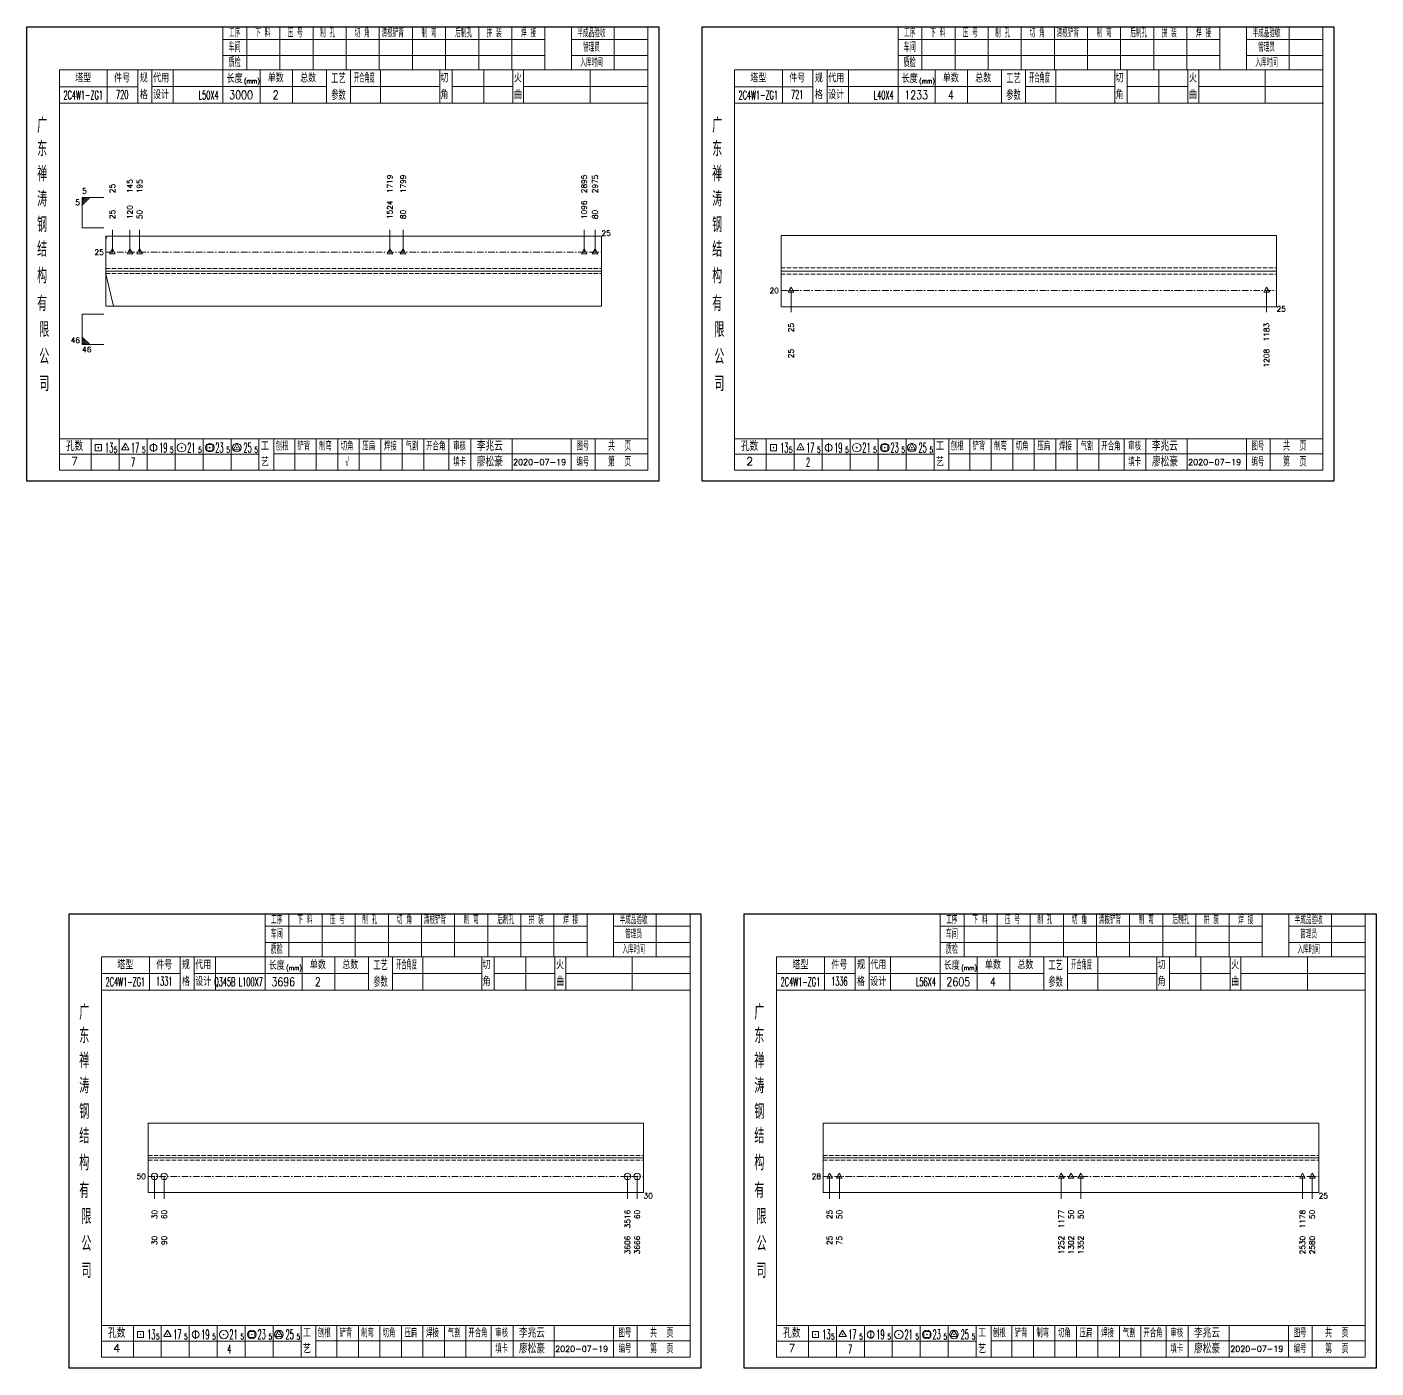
# Model space of a CAD drawing. Extents: x 154981 to 165753, y -86801 to -82885.
# Drawn here: x 161696 to 162320, y -83537 to -82917 of the extents above; entities that cross this region are included whole.
import ezdxf
from ezdxf.enums import TextEntityAlignment as Align

# ---------------------------------------------------------------- set-up
doc = ezdxf.new("R2010")
doc.units = 0
doc.header["$MEASUREMENT"] = 0
doc.linetypes.add('一点画线', pattern=[5.2, 3, -1, 0.2, -1])
doc.linetypes.add('虚线', pattern=[2.75, 2, -0.75])
doc.layers.get('0').update_dxf_attribs({"linetype": 'CONTINUOUS', "lineweight": 25})
for name, color, linetype, lineweight in [('1', 7, 'CONTINUOUS', 25), ('4', 7, 'CONTINUOUS', 25), ('5', 7, 'CONTINUOUS', 25)]:
    doc.layers.add(name, color=color, linetype=linetype, lineweight=lineweight)
doc.styles.get("Standard").update_dxf_attribs({"font": 'simplex.shx', "width": 0.7, "height": 3, "bigfont": 'gbhzfs.shx'})

# ---------------------------------------------------------------- blocks, each defined once
blk = doc.blocks.new('孔17.5')
at = {"layer": '5', "color": 7, "linetype": 'Continuous', "lineweight": 13}
for p, q in [((0, 1), (-0.866, -0.5)), ((-0.1, -0.1), (0.1, 0.1)), ((0.1, -0.1), (-0.1, 0.1)), ((0.866, -0.5), (0, 1)), ((-0.866, -0.5), (0.866, -0.5))]:
    blk.add_line(p, q, dxfattribs=at)
blk = doc.blocks.new('孔21.5')
at = {"layer": '5', "color": 7, "linetype": 'Continuous', "lineweight": 13}
for p, q in [((-0.1, -0.1), (0.1, 0.1)), ((0.1, -0.1), (-0.1, 0.1))]:
    blk.add_line(p, q, dxfattribs=at)
blk.add_circle((0, 0), 1, dxfattribs=at)
blk = doc.blocks.new('CTJGK')
at = {"color": 6, "linetype": 'Continuous'}
for p, q in [((0, 209.97), (292.13, 209.97)), ((0, 0), (0, 209.97)), ((292.13, 209.97), (292.13, 0)), ((292.13, 0), (0, 0))]:
    blk.add_line(p, q, dxfattribs=at)

msp = doc.modelspace()

# ---------------------------------------------------------------- linework, layer by layer
at = {"color": 7, "linetype": 'Continuous', "lineweight": 13}
for p, q in [((161721.82666, -82995.52383), (161731.82666, -82995.52383)), ((161721.82666, -83009.52383), (161721.82666, -82995.52383)), ((161722.70166, -82995.52383), (161721.82666, -82996.39883)), ((161723.57666, -82995.52383), (161721.82666, -82997.27383)), ((161724.45166, -82995.52383), (161721.82666, -82998.14883)), ((161725.32666, -82995.52383), (161721.82666, -82999.02383)), ((161721.82666, -83009.52383), (161731.82666, -83009.52383)), ((161732.82666, -83014.94383), (161733.20855, -83013.32383)), ((161735.82666, -83020.82383), (161735.82666, -83010.52383)), ((161743.90128, -83020.82383), (161743.90128, -83010.52383)), ((161748.40128, -83020.82383), (161748.40128, -83010.52383)), ((161864.11815, -83020.82383), (161864.11815, -83010.52383)), ((161870.22829, -83020.82383), (161870.22829, -83010.52383)), ((161953.93711, -83020.82383), (161953.93711, -83010.52383)), ((161958.95666, -83020.82383), (161958.95666, -83010.52383)), ((161732.82666, -83030.81983), (161736.33999, -83045.72383)), ((162049.60245, -83038.52383), (162049.60245, -83048.52383)), ((162269.44088, -83038.52383), (162269.44088, -83048.52383)), ((161721.82666, -83049.52383), (161731.82666, -83049.52383)), ((161721.82666, -83049.52383), (161721.82666, -83063.52383)), ((161725.32666, -83063.52383), (161721.82666, -83060.02383)), ((161724.45166, -83063.52383), (161721.82666, -83060.89883)), ((161723.57666, -83063.52383), (161721.82666, -83061.77383)), ((161722.70166, -83063.52383), (161721.82666, -83062.64883)), ((161721.82666, -83063.52383), (161731.82666, -83063.52383)), ((161755.30666, -83448.04383), (161755.30666, -83458.49383)), ((161759.80666, -83448.04383), (161759.80666, -83458.49383)), ((161973.93666, -83448.04383), (161973.93666, -83458.49383)), ((161978.43666, -83448.04383), (161978.43666, -83458.49383)), ((162067.43666, -83448.06526), (162067.43666, -83458.49383)), ((162071.93666, -83448.06526), (162071.93666, -83458.49383)), ((162174.5598, -83448.06526), (162174.5598, -83458.49383)), ((162183.5598, -83448.06526), (162183.5598, -83458.49383)), ((162286.06666, -83448.06526), (162286.06666, -83458.49383)), ((162290.56666, -83448.06526), (162290.56666, -83458.49383))]:
    msp.add_line(p, q, dxfattribs=at)
at = {"color": 7, "linetype": 'Continuous', "lineweight": 18}
for p, q in [((161732.82666, -83013.32383), (161732.82666, -83045.72383)), ((161732.82666, -83013.32383), (161961.95666, -83013.32383)), ((161961.95666, -83013.32383), (161961.95666, -83045.72383)), ((162044.95666, -83013.02383), (162044.95666, -83046.02383)), ((162044.95666, -83013.02383), (162274.08666, -83013.02383)), ((162274.08666, -83013.02383), (162274.08666, -83046.02383)), ((161732.82666, -83029.52383), (161961.95666, -83029.52383)), ((162044.95666, -83029.52383), (162274.08666, -83029.52383)), ((161752.30666, -83423.44383), (161752.30666, -83455.54383)), ((161752.30666, -83423.44383), (161981.43666, -83423.44383)), ((161981.43666, -83423.44383), (161981.43666, -83455.54383)), ((162064.43666, -83423.4224), (162064.43666, -83455.56526)), ((162064.43666, -83423.4224), (162293.56666, -83423.4224)), ((162293.56666, -83423.4224), (162293.56666, -83455.56526)), ((161752.30666, -83439.49383), (161981.43666, -83439.49383)), ((162064.43666, -83439.49383), (162293.56666, -83439.49383))]:
    msp.add_line(p, q, dxfattribs=at)
at = {"color": 1, "linetype": '一点画线', "lineweight": 13}
for p, q in [((161732.82666, -83020.82383), (161961.95666, -83020.82383)), ((162044.95666, -83038.52383), (162274.08666, -83038.52383)), ((161752.30666, -83448.04383), (161981.43666, -83448.04383)), ((162064.43666, -83448.06526), (162293.56666, -83448.06526))]:
    msp.add_line(p, q, dxfattribs=at)
at = {"color": 6, "linetype": '虚线', "lineweight": 18}
for p, q in [((161732.82666, -83028.32383), (161961.95666, -83028.32383)), ((161732.82666, -83030.72383), (161961.95666, -83030.72383)), ((162044.95666, -83028.02383), (162274.08666, -83028.02383)), ((162044.95666, -83031.02383), (162274.08666, -83031.02383)), ((161752.30666, -83438.44383), (161981.43666, -83438.44383)), ((161752.30666, -83440.54383), (161981.43666, -83440.54383)), ((162064.43666, -83438.4224), (162293.56666, -83438.4224)), ((162064.43666, -83440.56526), (162293.56666, -83440.56526))]:
    msp.add_line(p, q, dxfattribs=at)
at = {"layer": '1', "color": 7, "linetype": 'Continuous', "lineweight": 18}
for p, q in [((161732.82666, -83045.72383), (161961.95666, -83045.72383)), ((162044.95666, -83046.02383), (162274.08666, -83046.02383)), ((161752.30666, -83455.54383), (161981.43666, -83455.54383)), ((162064.43666, -83455.56526), (162293.56666, -83455.56526))]:
    msp.add_line(p, q, dxfattribs=at)
at = {"layer": '4', "color": 1, "linetype": 'Continuous', "lineweight": 18}
for p, q in [((161696.32666, -82916.69733), (161696.32666, -83126.66733)), ((161988.45666, -82916.69733), (161696.32666, -82916.69733)), ((161786.95666, -82916.69733), (161786.95666, -82936.53733)), ((161797.98666, -82916.69733), (161797.98666, -82936.55733)), ((161813.29666, -82916.69733), (161813.29666, -82936.55733)), ((161828.61666, -82916.69733), (161828.61666, -82936.55733)), ((161843.92666, -82916.69733), (161843.92666, -82936.55733)), ((161859.23666, -82916.69733), (161859.23666, -82936.55733)), ((161874.54666, -82916.69733), (161874.54666, -82936.55733)), ((161889.86666, -82916.69733), (161889.86666, -82936.55733)), ((161905.17666, -82916.69733), (161905.17666, -82936.55733)), ((161920.48666, -82916.69733), (161920.48666, -82936.55733)), ((161935.79666, -82916.69733), (161935.79666, -82936.53733)), ((161935.79666, -82916.69733), (161935.79666, -82936.55733)), ((161948.07666, -82916.69733), (161948.07666, -82936.55733)), ((161967.82666, -82916.69733), (161967.82666, -82936.55733)), ((161983.40666, -82916.69733), (161983.40666, -82936.55733)), ((161988.45666, -82946.49733), (161988.45666, -82916.69733)), ((162008.45666, -82916.69733), (162008.45666, -83126.66733)), ((162300.58666, -82916.69733), (162008.45666, -82916.69733)), ((162099.08666, -82916.69733), (162099.08666, -82936.53733)), ((162110.11666, -82916.69733), (162110.11666, -82936.55733)), ((162125.42666, -82916.69733), (162125.42666, -82936.55733)), ((162140.74666, -82916.69733), (162140.74666, -82936.55733)), ((162156.05666, -82916.69733), (162156.05666, -82936.55733)), ((162171.36666, -82916.69733), (162171.36666, -82936.55733)), ((162186.67666, -82916.69733), (162186.67666, -82936.55733)), ((162201.99666, -82916.69733), (162201.99666, -82936.55733)), ((162217.30666, -82916.69733), (162217.30666, -82936.55733)), ((162232.61666, -82916.69733), (162232.61666, -82936.55733)), ((162247.92666, -82916.69733), (162247.92666, -82936.53733)), ((162247.92666, -82916.69733), (162247.92666, -82936.55733)), ((162260.20666, -82916.69733), (162260.20666, -82936.55733)), ((162279.95666, -82916.69733), (162279.95666, -82936.55733)), ((162295.53666, -82916.69733), (162295.53666, -82936.55733)), ((162300.58666, -82946.49733), (162300.58666, -82916.69733)), ((161935.79666, -82922.42733), (161786.95666, -82922.42733)), ((161983.40666, -82922.42733), (161948.07666, -82922.42733)), ((162247.92666, -82922.42733), (162099.08666, -82922.42733)), ((162295.53666, -82922.42733), (162260.20666, -82922.42733)), ((161935.79666, -82929.90733), (161786.95666, -82929.90733)), ((161983.40666, -82929.90733), (161948.07666, -82929.90733)), ((162247.92666, -82929.90733), (162099.08666, -82929.90733)), ((162295.53666, -82929.90733), (162260.20666, -82929.90733)), ((161711.33666, -82936.55733), (161711.33666, -83121.61733)), ((161983.40666, -82936.55733), (161711.33666, -82936.55733)), ((161733.45666, -82936.54733), (161733.45666, -82951.96733)), ((161747.60666, -82951.96733), (161747.60666, -82936.55733)), ((161754.10666, -82951.96733), (161754.10666, -82936.55733)), ((161763.97666, -82936.55733), (161763.97666, -82951.96733)), ((161786.95666, -82936.53733), (161786.95666, -82951.96733)), ((161804.07666, -82936.55733), (161804.07666, -82951.96733)), ((161819.12666, -82936.55733), (161819.12666, -82951.96733)), ((161834.82666, -82936.55733), (161834.82666, -82951.96733)), ((161845.88666, -82936.55733), (161845.88666, -82951.96733)), ((161859.83666, -82936.55733), (161859.83666, -82951.96733)), ((161887.13666, -82936.55733), (161887.13666, -82951.96733)), ((161892.89666, -82936.55733), (161892.89666, -82951.96733)), ((161907.51666, -82936.55733), (161907.51666, -82951.96733)), ((161920.97666, -82936.55733), (161920.97666, -82951.96733)), ((161925.96666, -82936.55733), (161925.96666, -82951.96733)), ((161956.70666, -82936.55733), (161956.70666, -82951.96733)), ((161983.40666, -83121.61733), (161983.40666, -82936.55733)), ((162023.46666, -82936.55733), (162023.46666, -83121.61733)), ((162295.53666, -82936.55733), (162023.46666, -82936.55733)), ((162045.58666, -82936.54733), (162045.58666, -82951.96733)), ((162059.73666, -82951.96733), (162059.73666, -82936.55733)), ((162066.23666, -82951.96733), (162066.23666, -82936.55733)), ((162076.10666, -82936.55733), (162076.10666, -82951.96733)), ((162099.08666, -82936.53733), (162099.08666, -82951.96733)), ((162116.20666, -82936.55733), (162116.20666, -82951.96733)), ((162131.25666, -82936.55733), (162131.25666, -82951.96733)), ((162146.95666, -82936.55733), (162146.95666, -82951.96733)), ((162158.01666, -82936.55733), (162158.01666, -82951.96733)), ((162171.96666, -82936.55733), (162171.96666, -82951.96733)), ((162199.26666, -82936.55733), (162199.26666, -82951.96733)), ((162205.02666, -82936.55733), (162205.02666, -82951.96733)), ((162219.64666, -82936.55733), (162219.64666, -82951.96733)), ((162233.10666, -82936.55733), (162233.10666, -82951.96733)), ((162238.09666, -82936.55733), (162238.09666, -82951.96733)), ((162268.83666, -82936.55733), (162268.83666, -82951.96733)), ((162295.53666, -83121.61733), (162295.53666, -82936.55733)), ((161747.60666, -82944.31733), (161711.33666, -82944.31733)), ((161834.82666, -82944.26733), (161754.10666, -82944.26733)), ((161845.88666, -82944.26733), (161887.13666, -82944.26733)), ((161892.89666, -82944.26733), (161920.97666, -82944.26733)), ((161925.96666, -82944.26733), (161983.58666, -82944.26733)), ((162059.73666, -82944.31733), (162023.46666, -82944.31733)), ((162146.95666, -82944.26733), (162066.23666, -82944.26733)), ((162158.01666, -82944.26733), (162199.26666, -82944.26733)), ((162205.02666, -82944.26733), (162233.10666, -82944.26733)), ((162238.09666, -82944.26733), (162295.71666, -82944.26733)), ((161988.45666, -83126.66733), (161988.45666, -82946.49733)), ((162300.58666, -83126.66733), (162300.58666, -82946.49733)), ((161983.58666, -82951.96733), (161711.33666, -82951.96733)), ((162295.71666, -82951.96733), (162023.46666, -82951.96733)), ((161711.33666, -83107.08733), (161983.40666, -83107.08733)), ((161726.02666, -83107.08733), (161726.02666, -83121.61733)), ((161738.95666, -83121.61733), (161738.95666, -83107.08733)), ((161751.88666, -83107.08733), (161751.88666, -83121.61733)), ((161764.80666, -83121.61733), (161764.80666, -83107.08733)), ((161777.73666, -83107.08733), (161777.73666, -83121.61733)), ((161790.66666, -83121.61733), (161790.66666, -83107.08733)), ((161803.58666, -83121.61733), (161803.58666, -83107.08733)), ((161810.45666, -83121.61733), (161810.45666, -83107.08733)), ((161820.11666, -83121.61733), (161820.11666, -83107.08733)), ((161830.05666, -83121.61733), (161830.05666, -83107.08733)), ((161839.99666, -83121.61733), (161839.99666, -83107.08733)), ((161849.94666, -83121.61733), (161849.94666, -83107.08733)), ((161859.88666, -83121.61733), (161859.88666, -83107.08733)), ((161869.82666, -83121.61733), (161869.82666, -83107.08733)), ((161879.77666, -83121.61733), (161879.77666, -83107.08733)), ((161891.41666, -83121.61733), (161891.41666, -83107.08733)), ((161901.56666, -83121.61733), (161901.56666, -83107.08733)), ((161920.62666, -83121.61733), (161920.62666, -83107.08733)), ((161948.00666, -83121.61733), (161948.00666, -83107.08733)), ((161958.96666, -83121.61733), (161958.96666, -83107.08733)), ((162023.46666, -83107.08733), (162295.53666, -83107.08733)), ((162038.15666, -83107.08733), (162038.15666, -83121.61733)), ((162051.08666, -83121.61733), (162051.08666, -83107.08733)), ((162064.01666, -83107.08733), (162064.01666, -83121.61733)), ((162076.93666, -83121.61733), (162076.93666, -83107.08733)), ((162089.86666, -83107.08733), (162089.86666, -83121.61733)), ((162102.79666, -83121.61733), (162102.79666, -83107.08733)), ((162115.71666, -83121.61733), (162115.71666, -83107.08733)), ((162122.58666, -83121.61733), (162122.58666, -83107.08733)), ((162132.24666, -83121.61733), (162132.24666, -83107.08733)), ((162142.18666, -83121.61733), (162142.18666, -83107.08733)), ((162152.12666, -83121.61733), (162152.12666, -83107.08733)), ((162162.07666, -83121.61733), (162162.07666, -83107.08733)), ((162172.01666, -83121.61733), (162172.01666, -83107.08733)), ((162181.95666, -83121.61733), (162181.95666, -83107.08733)), ((162191.90666, -83121.61733), (162191.90666, -83107.08733)), ((162203.54666, -83121.61733), (162203.54666, -83107.08733)), ((162213.69666, -83121.61733), (162213.69666, -83107.08733)), ((162232.75666, -83121.61733), (162232.75666, -83107.08733)), ((162260.13666, -83121.61733), (162260.13666, -83107.08733)), ((162271.09666, -83121.61733), (162271.09666, -83107.08733)), ((161803.58666, -83114.21733), (161711.33666, -83114.21733)), ((161810.41666, -83114.05733), (161983.40666, -83114.05733)), ((162115.71666, -83114.21733), (162023.46666, -83114.21733)), ((162122.54666, -83114.05733), (162295.53666, -83114.05733)), ((161711.33666, -83121.61733), (161983.40666, -83121.61733)), ((162023.46666, -83121.61733), (162295.53666, -83121.61733)), ((161696.32666, -83126.66733), (161988.45666, -83126.66733)), ((162008.45666, -83126.66733), (162300.58666, -83126.66733)), ((161715.80666, -83326.66733), (161715.80666, -83536.63733)), ((162007.93666, -83326.66733), (161715.80666, -83326.66733)), ((161806.43666, -83326.66733), (161806.43666, -83346.50733)), ((161817.46666, -83326.66733), (161817.46666, -83346.52733)), ((161832.77666, -83326.66733), (161832.77666, -83346.52733)), ((161848.09666, -83326.66733), (161848.09666, -83346.52733)), ((161863.40666, -83326.66733), (161863.40666, -83346.52733)), ((161878.71666, -83326.66733), (161878.71666, -83346.52733)), ((161894.02666, -83326.66733), (161894.02666, -83346.52733)), ((161909.34666, -83326.66733), (161909.34666, -83346.52733)), ((161924.65666, -83326.66733), (161924.65666, -83346.52733)), ((161939.96666, -83326.66733), (161939.96666, -83346.52733)), ((161955.27666, -83326.66733), (161955.27666, -83346.50733)), ((161955.27666, -83326.66733), (161955.27666, -83346.52733)), ((161967.55666, -83326.66733), (161967.55666, -83346.52733)), ((161987.30666, -83326.66733), (161987.30666, -83346.52733)), ((162002.88666, -83326.66733), (162002.88666, -83346.52733)), ((162007.93666, -83356.46733), (162007.93666, -83326.66733)), ((162027.93666, -83326.66733), (162027.93666, -83536.63733)), ((162320.06666, -83326.66733), (162027.93666, -83326.66733)), ((162118.56666, -83326.66733), (162118.56666, -83346.50733)), ((162129.59666, -83326.66733), (162129.59666, -83346.52733)), ((162144.90666, -83326.66733), (162144.90666, -83346.52733)), ((162160.22666, -83326.66733), (162160.22666, -83346.52733)), ((162175.53666, -83326.66733), (162175.53666, -83346.52733)), ((162190.84666, -83326.66733), (162190.84666, -83346.52733)), ((162206.15666, -83326.66733), (162206.15666, -83346.52733)), ((162221.47666, -83326.66733), (162221.47666, -83346.52733)), ((162236.78666, -83326.66733), (162236.78666, -83346.52733)), ((162252.09666, -83326.66733), (162252.09666, -83346.52733)), ((162267.40666, -83326.66733), (162267.40666, -83346.50733)), ((162267.40666, -83326.66733), (162267.40666, -83346.52733)), ((162279.68666, -83326.66733), (162279.68666, -83346.52733)), ((162299.43666, -83326.66733), (162299.43666, -83346.52733)), ((162315.01666, -83326.66733), (162315.01666, -83346.52733)), ((162320.06666, -83356.46733), (162320.06666, -83326.66733)), ((161955.27666, -83332.39733), (161806.43666, -83332.39733)), ((162002.88666, -83332.39733), (161967.55666, -83332.39733)), ((162267.40666, -83332.39733), (162118.56666, -83332.39733)), ((162315.01666, -83332.39733), (162279.68666, -83332.39733)), ((161955.27666, -83339.87733), (161806.43666, -83339.87733)), ((162002.88666, -83339.87733), (161967.55666, -83339.87733)), ((162267.40666, -83339.87733), (162118.56666, -83339.87733)), ((162315.01666, -83339.87733), (162279.68666, -83339.87733)), ((161730.81666, -83346.52733), (161730.81666, -83531.58733)), ((162002.88666, -83346.52733), (161730.81666, -83346.52733)), ((161752.93666, -83346.51733), (161752.93666, -83361.93733)), ((161767.08666, -83361.93733), (161767.08666, -83346.52733)), ((161773.58666, -83361.93733), (161773.58666, -83346.52733)), ((161783.45666, -83346.52733), (161783.45666, -83361.93733)), ((161806.43666, -83346.50733), (161806.43666, -83361.93733)), ((161823.55666, -83346.52733), (161823.55666, -83361.93733)), ((161838.60666, -83346.52733), (161838.60666, -83361.93733)), ((161854.30666, -83346.52733), (161854.30666, -83361.93733)), ((161865.36666, -83346.52733), (161865.36666, -83361.93733)), ((161879.31666, -83346.52733), (161879.31666, -83361.93733)), ((161906.61666, -83346.52733), (161906.61666, -83361.93733)), ((161912.37666, -83346.52733), (161912.37666, -83361.93733)), ((161926.99666, -83346.52733), (161926.99666, -83361.93733)), ((161940.45666, -83346.52733), (161940.45666, -83361.93733)), ((161945.44666, -83346.52733), (161945.44666, -83361.93733)), ((161976.18666, -83346.52733), (161976.18666, -83361.93733)), ((162002.88666, -83531.58733), (162002.88666, -83346.52733)), ((162042.94666, -83346.52733), (162042.94666, -83531.58733)), ((162315.01666, -83346.52733), (162042.94666, -83346.52733)), ((162065.06666, -83346.51733), (162065.06666, -83361.93733)), ((162079.21666, -83361.93733), (162079.21666, -83346.52733)), ((162085.71666, -83361.93733), (162085.71666, -83346.52733)), ((162095.58666, -83346.52733), (162095.58666, -83361.93733)), ((162118.56666, -83346.50733), (162118.56666, -83361.93733)), ((162135.68666, -83346.52733), (162135.68666, -83361.93733)), ((162150.73666, -83346.52733), (162150.73666, -83361.93733)), ((162166.43666, -83346.52733), (162166.43666, -83361.93733)), ((162177.49666, -83346.52733), (162177.49666, -83361.93733)), ((162191.44666, -83346.52733), (162191.44666, -83361.93733)), ((162218.74666, -83346.52733), (162218.74666, -83361.93733)), ((162224.50666, -83346.52733), (162224.50666, -83361.93733)), ((162239.12666, -83346.52733), (162239.12666, -83361.93733)), ((162252.58666, -83346.52733), (162252.58666, -83361.93733)), ((162257.57666, -83346.52733), (162257.57666, -83361.93733)), ((162288.31666, -83346.52733), (162288.31666, -83361.93733)), ((162315.01666, -83531.58733), (162315.01666, -83346.52733)), ((161767.08666, -83354.28733), (161730.81666, -83354.28733)), ((161854.30666, -83354.23733), (161773.58666, -83354.23733)), ((161865.36666, -83354.23733), (161906.61666, -83354.23733)), ((161912.37666, -83354.23733), (161940.45666, -83354.23733)), ((161945.44666, -83354.23733), (162003.06666, -83354.23733)), ((162007.93666, -83536.63733), (162007.93666, -83356.46733)), ((162079.21666, -83354.28733), (162042.94666, -83354.28733)), ((162166.43666, -83354.23733), (162085.71666, -83354.23733)), ((162177.49666, -83354.23733), (162218.74666, -83354.23733)), ((162224.50666, -83354.23733), (162252.58666, -83354.23733)), ((162257.57666, -83354.23733), (162315.19666, -83354.23733)), ((162320.06666, -83536.63733), (162320.06666, -83356.46733)), ((162003.06666, -83361.93733), (161730.81666, -83361.93733)), ((162315.19666, -83361.93733), (162042.94666, -83361.93733)), ((161730.81666, -83517.05733), (162002.88666, -83517.05733)), ((161745.50666, -83517.05733), (161745.50666, -83531.58733)), ((161758.43666, -83531.58733), (161758.43666, -83517.05733)), ((161771.36666, -83517.05733), (161771.36666, -83531.58733)), ((161784.28666, -83531.58733), (161784.28666, -83517.05733)), ((161797.21666, -83517.05733), (161797.21666, -83531.58733)), ((161810.14666, -83531.58733), (161810.14666, -83517.05733)), ((161823.06666, -83531.58733), (161823.06666, -83517.05733)), ((161829.93666, -83531.58733), (161829.93666, -83517.05733)), ((161839.59666, -83531.58733), (161839.59666, -83517.05733)), ((161849.53666, -83531.58733), (161849.53666, -83517.05733)), ((161859.47666, -83531.58733), (161859.47666, -83517.05733)), ((161869.42666, -83531.58733), (161869.42666, -83517.05733)), ((161879.36666, -83531.58733), (161879.36666, -83517.05733)), ((161889.30666, -83531.58733), (161889.30666, -83517.05733)), ((161899.25666, -83531.58733), (161899.25666, -83517.05733)), ((161910.89666, -83531.58733), (161910.89666, -83517.05733)), ((161921.04666, -83531.58733), (161921.04666, -83517.05733)), ((161940.10666, -83531.58733), (161940.10666, -83517.05733)), ((161967.48666, -83531.58733), (161967.48666, -83517.05733)), ((161978.44666, -83531.58733), (161978.44666, -83517.05733)), ((162042.94666, -83517.05733), (162315.01666, -83517.05733)), ((162057.63666, -83517.05733), (162057.63666, -83531.58733)), ((162070.56666, -83531.58733), (162070.56666, -83517.05733)), ((162083.49666, -83517.05733), (162083.49666, -83531.58733)), ((162096.41666, -83531.58733), (162096.41666, -83517.05733)), ((162109.34666, -83517.05733), (162109.34666, -83531.58733)), ((162122.27666, -83531.58733), (162122.27666, -83517.05733)), ((162135.19666, -83531.58733), (162135.19666, -83517.05733)), ((162142.06666, -83531.58733), (162142.06666, -83517.05733)), ((162151.72666, -83531.58733), (162151.72666, -83517.05733)), ((162161.66666, -83531.58733), (162161.66666, -83517.05733)), ((162171.60666, -83531.58733), (162171.60666, -83517.05733)), ((162181.55666, -83531.58733), (162181.55666, -83517.05733)), ((162191.49666, -83531.58733), (162191.49666, -83517.05733)), ((162201.43666, -83531.58733), (162201.43666, -83517.05733)), ((162211.38666, -83531.58733), (162211.38666, -83517.05733)), ((162223.02666, -83531.58733), (162223.02666, -83517.05733)), ((162233.17666, -83531.58733), (162233.17666, -83517.05733)), ((162252.23666, -83531.58733), (162252.23666, -83517.05733)), ((162279.61666, -83531.58733), (162279.61666, -83517.05733)), ((162290.57666, -83531.58733), (162290.57666, -83517.05733)), ((161823.06666, -83524.18733), (161730.81666, -83524.18733)), ((161829.89666, -83524.02733), (162002.88666, -83524.02733)), ((162135.19666, -83524.18733), (162042.94666, -83524.18733)), ((162142.02666, -83524.02733), (162315.01666, -83524.02733)), ((161715.80666, -83536.63733), (162007.93666, -83536.63733)), ((161730.81666, -83531.58733), (162002.88666, -83531.58733)), ((162027.93666, -83536.63733), (162320.06666, -83536.63733)), ((162042.94666, -83531.58733), (162315.01666, -83531.58733))]:
    msp.add_line(p, q, dxfattribs=at)
at = {"layer": '4', "color": 7, "linetype": 'Continuous', "lineweight": 13}
for p, q in [((161727.91266, -83112.58133), (161727.91266, -83109.75333)), ((161727.91266, -83109.75333), (161730.74066, -83109.75333)), ((161730.74066, -83112.58133), (161727.91266, -83112.58133)), ((161729.12666, -83111.36733), (161729.52666, -83110.96733)), ((161729.52666, -83111.36733), (161729.12666, -83110.96733)), ((161730.74066, -83109.75333), (161730.74066, -83112.58133)), ((161741.82666, -83109.16733), (161740.09466, -83112.16733)), ((161740.09466, -83112.16733), (161743.55866, -83112.16733)), ((161741.62666, -83111.36733), (161742.02666, -83110.96733)), ((161742.02666, -83111.36733), (161741.62666, -83110.96733)), ((161743.55866, -83112.16733), (161741.82666, -83109.16733)), ((161754.82666, -83109.16733), (161754.82666, -83113.16733)), ((161767.62666, -83111.36733), (161768.02666, -83110.96733)), ((161768.02666, -83111.36733), (161767.62666, -83110.96733)), ((161779.41266, -83112.58133), (161779.41266, -83109.75333)), ((161779.41266, -83109.75333), (161782.24066, -83109.75333)), ((161782.24066, -83112.58133), (161779.41266, -83112.58133)), ((161780.62666, -83111.36733), (161781.02666, -83110.96733)), ((161781.02666, -83111.36733), (161780.62666, -83110.96733)), ((161782.24066, -83109.75333), (161782.24066, -83112.58133)), ((161793.32666, -83109.16733), (161791.59466, -83112.16733)), ((161791.59466, -83112.16733), (161795.05866, -83112.16733)), ((161793.12666, -83111.36733), (161793.52666, -83110.96733)), ((161793.52666, -83111.36733), (161793.12666, -83110.96733)), ((161795.05866, -83112.16733), (161793.32666, -83109.16733)), ((162040.04266, -83112.58133), (162040.04266, -83109.75333)), ((162040.04266, -83109.75333), (162042.87066, -83109.75333)), ((162042.87066, -83112.58133), (162040.04266, -83112.58133)), ((162041.25666, -83111.36733), (162041.65666, -83110.96733)), ((162041.65666, -83111.36733), (162041.25666, -83110.96733)), ((162042.87066, -83109.75333), (162042.87066, -83112.58133)), ((162053.95666, -83109.16733), (162052.22466, -83112.16733)), ((162052.22466, -83112.16733), (162055.68866, -83112.16733)), ((162053.75666, -83111.36733), (162054.15666, -83110.96733)), ((162054.15666, -83111.36733), (162053.75666, -83110.96733)), ((162055.68866, -83112.16733), (162053.95666, -83109.16733)), ((162066.95666, -83109.16733), (162066.95666, -83113.16733)), ((162079.75666, -83111.36733), (162080.15666, -83110.96733)), ((162080.15666, -83111.36733), (162079.75666, -83110.96733)), ((162091.54266, -83112.58133), (162091.54266, -83109.75333)), ((162091.54266, -83109.75333), (162094.37066, -83109.75333)), ((162094.37066, -83112.58133), (162091.54266, -83112.58133)), ((162092.75666, -83111.36733), (162093.15666, -83110.96733)), ((162093.15666, -83111.36733), (162092.75666, -83110.96733)), ((162094.37066, -83109.75333), (162094.37066, -83112.58133)), ((162105.45666, -83109.16733), (162103.72466, -83112.16733)), ((162103.72466, -83112.16733), (162107.18866, -83112.16733)), ((162105.25666, -83111.36733), (162105.65666, -83110.96733)), ((162105.65666, -83111.36733), (162105.25666, -83110.96733)), ((162107.18866, -83112.16733), (162105.45666, -83109.16733)), ((161747.39266, -83522.55133), (161747.39266, -83519.72333)), ((161747.39266, -83519.72333), (161750.22066, -83519.72333)), ((161750.22066, -83522.55133), (161747.39266, -83522.55133)), ((161748.60666, -83521.33733), (161749.00666, -83520.93733)), ((161749.00666, -83521.33733), (161748.60666, -83520.93733)), ((161750.22066, -83519.72333), (161750.22066, -83522.55133)), ((161761.30666, -83519.13733), (161759.57466, -83522.13733)), ((161759.57466, -83522.13733), (161763.03866, -83522.13733)), ((161761.10666, -83521.33733), (161761.50666, -83520.93733)), ((161761.50666, -83521.33733), (161761.10666, -83520.93733)), ((161763.03866, -83522.13733), (161761.30666, -83519.13733)), ((161774.30666, -83519.13733), (161774.30666, -83523.13733)), ((161787.10666, -83521.33733), (161787.50666, -83520.93733)), ((161787.50666, -83521.33733), (161787.10666, -83520.93733)), ((161798.89266, -83522.55133), (161798.89266, -83519.72333)), ((161798.89266, -83519.72333), (161801.72066, -83519.72333)), ((161801.72066, -83522.55133), (161798.89266, -83522.55133)), ((161800.10666, -83521.33733), (161800.50666, -83520.93733)), ((161800.50666, -83521.33733), (161800.10666, -83520.93733)), ((161801.72066, -83519.72333), (161801.72066, -83522.55133)), ((161812.80666, -83519.13733), (161811.07466, -83522.13733)), ((161811.07466, -83522.13733), (161814.53866, -83522.13733)), ((161812.60666, -83521.33733), (161813.00666, -83520.93733)), ((161813.00666, -83521.33733), (161812.60666, -83520.93733)), ((161814.53866, -83522.13733), (161812.80666, -83519.13733)), ((162059.52266, -83522.55133), (162059.52266, -83519.72333)), ((162059.52266, -83519.72333), (162062.35066, -83519.72333)), ((162062.35066, -83522.55133), (162059.52266, -83522.55133)), ((162060.73666, -83521.33733), (162061.13666, -83520.93733)), ((162061.13666, -83521.33733), (162060.73666, -83520.93733)), ((162062.35066, -83519.72333), (162062.35066, -83522.55133)), ((162073.43666, -83519.13733), (162071.70466, -83522.13733)), ((162071.70466, -83522.13733), (162075.16866, -83522.13733)), ((162073.23666, -83521.33733), (162073.63666, -83520.93733)), ((162073.63666, -83521.33733), (162073.23666, -83520.93733)), ((162075.16866, -83522.13733), (162073.43666, -83519.13733)), ((162086.43666, -83519.13733), (162086.43666, -83523.13733)), ((162099.23666, -83521.33733), (162099.63666, -83520.93733)), ((162099.63666, -83521.33733), (162099.23666, -83520.93733)), ((162111.02266, -83522.55133), (162111.02266, -83519.72333)), ((162111.02266, -83519.72333), (162113.85066, -83519.72333)), ((162113.85066, -83522.55133), (162111.02266, -83522.55133)), ((162112.23666, -83521.33733), (162112.63666, -83520.93733)), ((162112.63666, -83521.33733), (162112.23666, -83520.93733)), ((162113.85066, -83519.72333), (162113.85066, -83522.55133)), ((162124.93666, -83519.13733), (162123.20466, -83522.13733)), ((162123.20466, -83522.13733), (162126.66866, -83522.13733)), ((162124.73666, -83521.33733), (162125.13666, -83520.93733)), ((162125.13666, -83521.33733), (162124.73666, -83520.93733)), ((162126.66866, -83522.13733), (162124.93666, -83519.13733))]:
    msp.add_line(p, q, dxfattribs=at)
for centre, radius in [((161754.82666, -83111.16733), 1.6), ((161767.82666, -83111.16733), 2), ((161780.82666, -83111.16733), 2), ((161793.32666, -83111.16733), 2), ((162066.95666, -83111.16733), 1.6), ((162079.95666, -83111.16733), 2), ((162092.95666, -83111.16733), 2), ((162105.45666, -83111.16733), 2), ((161774.30666, -83521.13733), 1.6), ((161787.30666, -83521.13733), 2), ((161800.30666, -83521.13733), 2), ((161812.80666, -83521.13733), 2), ((162086.43666, -83521.13733), 1.6), ((162099.43666, -83521.13733), 2), ((162112.43666, -83521.13733), 2), ((162124.93666, -83521.13733), 2)]:
    msp.add_circle(centre, radius, dxfattribs=at)

# ---------------------------------------------------------------- block references
at = {"color": 0, "linetype": 'Continuous'}
for p in [(161696.32666, -83126.66733), (162008.45666, -83126.66733), (161715.80666, -83536.63733), (162027.93666, -83536.63733)]:
    msp.add_blockref('CTJGK', p, dxfattribs=at)
at = {"color": 4, "linetype": 'Continuous', "lineweight": 9, "xscale": 1.5, "yscale": 1.5, "zscale": 1.5}
for p in [(161735.82666, -83020.82383), (161743.90128, -83020.82383), (161748.40128, -83020.82383), (161864.11815, -83020.82383), (161870.22829, -83020.82383), (161953.93711, -83020.82383), (161958.95666, -83020.82383)]:
    msp.add_blockref('孔17.5', p, dxfattribs=at)
at = {"layer": '1', "color": 4, "linetype": 'Continuous', "lineweight": 9, "xscale": 1.5, "yscale": 1.5, "zscale": 1.5}
for name, p in [('孔17.5', (162049.60245, -83038.52383)), ('孔17.5', (162269.44088, -83038.52383)), ('孔21.5', (161755.30666, -83448.04383)), ('孔21.5', (161759.80666, -83448.04383)), ('孔21.5', (161973.93666, -83448.04383)), ('孔21.5', (161978.43666, -83448.04383)), ('孔17.5', (162067.43666, -83448.06526)), ('孔17.5', (162071.93666, -83448.06526)), ('孔17.5', (162174.5598, -83448.06526)), ('孔17.5', (162179.0598, -83448.06526)), ('孔17.5', (162183.5598, -83448.06526)), ('孔17.5', (162286.06666, -83448.06526)), ('孔17.5', (162290.56666, -83448.06526))]:
    msp.add_blockref(name, p, dxfattribs=at)

# ---------------------------------------------------------------- texts
at = {"color": 7, "linetype": 'Continuous', "lineweight": 13}
for s, p in [('145', (161743.90128, -82993.52383)), ('195', (161748.40128, -82993.52383)), ('1719', (161864.11815, -82993.52383)), ('1799', (161870.22829, -82993.52383)), ('2895', (161953.93711, -82993.52383)), ('2975', (161958.95666, -82993.52383)), ('25', (161735.82666, -82993.52383))]:
    msp.add_text(s, height=2.5, rotation=90, dxfattribs=at).set_placement(p, align=Align.MIDDLE_LEFT)
msp.add_text('5', height=2.5, dxfattribs=at).set_placement((161721.82666, -82994.52383), align=Align.BOTTOM_LEFT)
msp.add_text('5', height=2.5, dxfattribs=at).set_placement((161720.82666, -82996.52383), align=Align.TOP_RIGHT)
at = {"color": 4, "linetype": 'Continuous', "lineweight": 9}
for s, p in [('120', (161743.90128, -83005.52383)), ('1524', (161864.11815, -83005.52383)), ('1096', (161953.93711, -83005.52383)), ('25', (161735.82666, -83005.52383)), ('50', (161748.40128, -83005.52383)), ('80', (161870.22829, -83005.52383)), ('80', (161958.95666, -83005.52383))]:
    msp.add_text(s, height=2.5, rotation=90, dxfattribs=at).set_placement(p, align=Align.MIDDLE_LEFT)
at = {"color": 7, "linetype": 'Continuous', "lineweight": 13}
msp.add_text('25', height=2.5, dxfattribs=at).set_placement((161961.95666, -83012.02383), align=Align.MIDDLE_LEFT)
for s, p in [('25', (161731.82666, -83020.82383)), ('20', (162043.95666, -83038.52383)), ('50', (161751.30666, -83448.04383)), ('28', (162063.43666, -83448.06526))]:
    msp.add_text(s, height=2.5, dxfattribs=at).set_placement(p, align=Align.MIDDLE_RIGHT)
msp.add_text('46', height=2.5, dxfattribs=at).set_placement((161720.82666, -83063.52383), align=Align.BOTTOM_RIGHT)
msp.add_text('46', height=2.5, dxfattribs=at).set_placement((161721.82666, -83064.52383), align=Align.TOP_LEFT)
at = {"layer": '1', "color": 7, "linetype": 'Continuous', "lineweight": 13}
for s, p in [('25', (162274.08666, -83047.02383)), ('30', (161981.43666, -83456.99383)), ('25', (162293.56666, -83456.99383))]:
    msp.add_text(s, height=2.5, dxfattribs=at).set_placement(p, align=Align.MIDDLE_LEFT)
at = {"layer": '1', "color": 4, "linetype": 'Continuous', "lineweight": 9}
for s, p in [('25', (162049.60245, -83053.52383)), ('1183', (162269.44088, -83053.52383)), ('30', (161755.30666, -83463.49383)), ('60', (161759.80666, -83463.49383)), ('3516', (161973.93666, -83463.49383)), ('60', (161978.43666, -83463.49383)), ('25', (162067.43666, -83463.49383)), ('50', (162071.93666, -83463.49383)), ('1177', (162174.5598, -83463.49383)), ('50', (162179.0598, -83463.49383)), ('50', (162183.5598, -83463.49383)), ('1178', (162286.06666, -83463.49383)), ('50', (162290.56666, -83463.49383))]:
    msp.add_text(s, height=2.5, rotation=90, dxfattribs=at).set_placement(p, align=Align.MIDDLE_RIGHT)
at = {"layer": '1', "color": 7, "linetype": 'Continuous', "lineweight": 13}
for s, p in [('25', (162049.60245, -83065.52383)), ('1208', (162269.44088, -83065.52383)), ('30', (161755.30666, -83475.49383)), ('90', (161759.80666, -83475.49383)), ('3606', (161973.93666, -83475.49383)), ('3666', (161978.43666, -83475.49383)), ('25', (162067.43666, -83475.49383)), ('75', (162071.93666, -83475.49383)), ('1252', (162174.5598, -83475.49383)), ('1302', (162179.0598, -83475.49383)), ('1352', (162183.5598, -83475.49383)), ('2530', (162286.06666, -83475.49383)), ('2580', (162290.56666, -83475.49383))]:
    msp.add_text(s, height=2.5, rotation=90, dxfattribs=at).set_placement(p, align=Align.MIDDLE_RIGHT)
at = {"layer": '4', "color": 1, "linetype": 'Continuous', "lineweight": 25}
for s, height, width, p in [('工序', 3.7, 0.7, (161792.32666, -82919.56733)), ('下 料', 3.7, 0.7, (161805.32666, -82919.56733)), ('压 号', 3.7, 0.7, (161820.32666, -82919.56733)), ('制 孔', 3.7, 0.7, (161835.32666, -82919.56733)), ('切 角', 3.7, 0.7, (161851.32666, -82919.56733)), ('清根铲背 ', 3.7, 0.7, (161866.32666, -82919.56733)), (' 制 弯', 3.7, 0.7, (161881.32666, -82919.56733)), (' 后制孔', 3.7, 0.7, (161897.32666, -82919.56733)), ('拼 装', 3.7, 0.7, (161912.32666, -82919.56733)), (' 焊 接', 3.7, 0.7, (161927.32666, -82919.56733)), ('半成品验收', 3.7, 0.7, (161957.32666, -82919.56733)), ('工序', 3.7, 0.7, (162104.45666, -82919.56733)), ('下 料', 3.7, 0.7, (162117.45666, -82919.56733)), ('压 号', 3.7, 0.7, (162132.45666, -82919.56733)), ('制 孔', 3.7, 0.7, (162147.45666, -82919.56733)), ('切 角', 3.7, 0.7, (162163.45666, -82919.56733)), ('清根铲背 ', 3.7, 0.7, (162178.45666, -82919.56733)), (' 制 弯', 3.7, 0.7, (162193.45666, -82919.56733)), (' 后制孔', 3.7, 0.7, (162209.45666, -82919.56733)), ('拼 装', 3.7, 0.7, (162224.45666, -82919.56733)), (' 焊 接', 3.7, 0.7, (162239.45666, -82919.56733)), ('半成品验收', 3.7, 0.7, (162269.45666, -82919.56733)), ('车间', 4, 0.7, (161792.32666, -82926.16733)), ('管理员', 3.7, 0.7, (161957.32666, -82926.16733)), ('车间', 4, 0.7, (162104.45666, -82926.16733)), ('管理员', 3.7, 0.7, (162269.45666, -82926.16733)), ('质检', 4, 0.7, (161792.32666, -82933.22733)), ('入库时间', 3.7, 0.7, (161957.32666, -82933.22733)), ('质检', 4, 0.7, (162104.45666, -82933.22733)), ('入库时间', 3.7, 0.7, (162269.45666, -82933.22733)), ('工艺', 4.8, 0.7, (161840.32666, -82940.40733)), ('开合角度', 4, 0.6, (161852.32666, -82940.40733)), ('工艺', 4.8, 0.7, (162152.45666, -82940.40733)), ('开合角度', 4, 0.6, (162164.45666, -82940.40733)), ('(mm)', 2.24, 0.7, (161800.32666, -82941.66733)), ('(mm)', 2.24, 0.7, (162112.45666, -82941.66733)), ('2C4W1-ZG1', 4, 0.5, (161722.32666, -82948.14733)), ('720', 4, 0.5, (161740.32666, -82947.89733)), ('L50X4', 4, 0.5, (161780.32666, -82948.16733)), ('3000', 4, 0.8, (161795.32666, -82948.11733)), ('2', 4, 0.8, (161811.32666, -82948.11733)), ('参数', 4.8, 0.7, (161840.32666, -82948.11733)), ('2C4W1-ZG1', 4, 0.5, (162034.45666, -82948.14733)), ('721', 4, 0.5, (162052.45666, -82947.89733)), ('L40X4', 4, 0.5, (162092.45666, -82948.16733)), ('1233', 4, 0.8, (162107.45666, -82948.11733)), ('4', 4, 0.8, (162123.45666, -82948.11733)), ('参数', 4.8, 0.7, (162152.45666, -82948.11733)), ('广', 6.96, 0.7, (161703.32666, -82962.19733)), ('广', 6.96, 0.7, (162015.45666, -82962.19733)), ('东', 6.96, 0.7, (161703.32666, -82972.98733)), ('东', 6.96, 0.7, (162015.45666, -82972.98733)), ('禅', 6.96, 0.7, (161703.32666, -82984.57733)), ('禅', 6.96, 0.7, (162015.45666, -82984.57733)), ('涛', 6.96, 0.7, (161703.32666, -82996.17733)), ('涛', 6.96, 0.7, (162015.45666, -82996.17733)), ('钢', 6.96, 0.7, (161703.32666, -83008.06733)), ('钢', 6.96, 0.7, (162015.45666, -83008.06733)), ('结', 6.96, 0.7, (161703.32666, -83019.37733)), ('结', 6.96, 0.7, (162015.45666, -83019.37733)), ('构', 6.96, 0.7, (161703.32666, -83031.75733)), ('构', 6.96, 0.7, (162015.45666, -83031.75733)), ('有', 6.96, 0.7, (161703.32666, -83044.56733)), ('有', 6.96, 0.7, (162015.45666, -83044.56733)), ('限', 6.96, 0.7, (161704.32666, -83056.56733)), ('限', 6.96, 0.7, (162016.45666, -83056.56733)), ('公', 6.96, 0.7, (161704.32666, -83069.10733)), ('公', 6.96, 0.7, (162016.45666, -83069.10733)), ('司', 6.96, 0.7, (161704.32666, -83081.58733)), ('司', 6.96, 0.7, (162016.45666, -83081.58733)), ('13', 4.47, 0.5, (161734.32666, -83111.16733)), ('5', 2.68, 0.6, (161737.32666, -83112.16733)), ('17', 4.47, 0.5, (161746.32666, -83111.16733)), ('5', 2.68, 0.6, (161750.32666, -83112.16733)), ('19', 4.47, 0.5, (161759.32666, -83111.16733)), ('5', 2.68, 0.6, (161763.32666, -83112.16733)), ('21', 4.47, 0.5, (161772.32666, -83111.16733)), ('5', 2.68, 0.6, (161776.32666, -83112.16733)), ('23', 4.47, 0.5, (161785.32666, -83111.16733)), ('5', 2.68, 0.6, (161789.32666, -83112.16733)), ('25', 4.47, 0.5, (161798.32666, -83111.16733)), ('5', 2.68, 0.6, (161802.32666, -83112.16733)), ('刨根', 3.7, 0.8, (161814.32666, -83110.56733)), ('铲背', 3.7, 0.8, (161824.32666, -83110.56733)), ('制弯', 3.7, 0.8, (161834.32666, -83110.56733)), ('切角', 3.7, 0.8, (161844.32666, -83110.56733)), ('压扁', 3.7, 0.8, (161854.32666, -83110.56733)), ('焊接', 3.7, 0.8, (161864.32666, -83110.56733)), ('气割', 3.7, 0.8, (161874.32666, -83110.56733)), ('开合角', 3.7, 0.8, (161885.32666, -83110.56733)), ('审核', 3.7, 0.8, (161896.32666, -83110.56733)), ('图号', 3.7, 0.8, (161953.32666, -83110.56733)), ('共  页', 4, 0.8, (161970.32666, -83110.56733)), ('13', 4.47, 0.5, (162046.45666, -83111.16733)), ('5', 2.68, 0.6, (162049.45666, -83112.16733)), ('17', 4.47, 0.5, (162058.45666, -83111.16733)), ('5', 2.68, 0.6, (162062.45666, -83112.16733)), ('19', 4.47, 0.5, (162071.45666, -83111.16733)), ('5', 2.68, 0.6, (162075.45666, -83112.16733)), ('21', 4.47, 0.5, (162084.45666, -83111.16733)), ('5', 2.68, 0.6, (162088.45666, -83112.16733)), ('23', 4.47, 0.5, (162097.45666, -83111.16733)), ('5', 2.68, 0.6, (162101.45666, -83112.16733)), ('25', 4.47, 0.5, (162110.45666, -83111.16733)), ('5', 2.68, 0.6, (162114.45666, -83112.16733)), ('刨根', 3.7, 0.8, (162126.45666, -83110.56733)), ('铲背', 3.7, 0.8, (162136.45666, -83110.56733)), ('制弯', 3.7, 0.8, (162146.45666, -83110.56733)), ('切角', 3.7, 0.8, (162156.45666, -83110.56733)), ('压扁', 3.7, 0.8, (162166.45666, -83110.56733)), ('焊接', 3.7, 0.8, (162176.45666, -83110.56733)), ('气割', 3.7, 0.8, (162186.45666, -83110.56733)), ('开合角', 3.7, 0.8, (162197.45666, -83110.56733)), ('审核', 3.7, 0.8, (162208.45666, -83110.56733)), ('图号', 3.7, 0.8, (162265.45666, -83110.56733)), ('共  页', 4, 0.8, (162282.45666, -83110.56733)), ('7', 4, 0.5, (161745.32666, -83117.91733)), ('√', 4, 0.6, (161844.32666, -83117.83733)), ('填卡', 3.7, 0.8, (161896.32666, -83117.83733)), ('编号', 3.7, 0.8, (161953.32666, -83117.83733)), ('第  页', 4, 0.8, (161970.32666, -83117.83733)), ('2', 4, 0.5, (162057.45666, -83117.91733)), ('填卡', 3.7, 0.8, (162208.45666, -83117.83733)), ('编号', 3.7, 0.8, (162265.45666, -83117.83733)), ('第  页', 4, 0.8, (162282.45666, -83117.83733)), ('工序', 3.7, 0.7, (161811.80666, -83329.53733)), ('下 料', 3.7, 0.7, (161824.80666, -83329.53733)), ('压 号', 3.7, 0.7, (161839.80666, -83329.53733)), ('制 孔', 3.7, 0.7, (161854.80666, -83329.53733)), ('切 角', 3.7, 0.7, (161870.80666, -83329.53733)), ('清根铲背 ', 3.7, 0.7, (161885.80666, -83329.53733)), (' 制 弯', 3.7, 0.7, (161900.80666, -83329.53733)), (' 后制孔', 3.7, 0.7, (161916.80666, -83329.53733)), ('拼 装', 3.7, 0.7, (161931.80666, -83329.53733)), (' 焊 接', 3.7, 0.7, (161946.80666, -83329.53733)), ('半成品验收', 3.7, 0.7, (161976.80666, -83329.53733)), ('工序', 3.7, 0.7, (162123.93666, -83329.53733)), ('下 料', 3.7, 0.7, (162136.93666, -83329.53733)), ('压 号', 3.7, 0.7, (162151.93666, -83329.53733)), ('制 孔', 3.7, 0.7, (162166.93666, -83329.53733)), ('切 角', 3.7, 0.7, (162182.93666, -83329.53733)), ('清根铲背 ', 3.7, 0.7, (162197.93666, -83329.53733)), (' 制 弯', 3.7, 0.7, (162212.93666, -83329.53733)), (' 后制孔', 3.7, 0.7, (162228.93666, -83329.53733)), ('拼 装', 3.7, 0.7, (162243.93666, -83329.53733)), (' 焊 接', 3.7, 0.7, (162258.93666, -83329.53733)), ('半成品验收', 3.7, 0.7, (162288.93666, -83329.53733)), ('车间', 4, 0.7, (161811.80666, -83336.13733)), ('管理员', 3.7, 0.7, (161976.80666, -83336.13733)), ('车间', 4, 0.7, (162123.93666, -83336.13733)), ('管理员', 3.7, 0.7, (162288.93666, -83336.13733)), ('质检', 4, 0.7, (161811.80666, -83343.19733)), ('入库时间', 3.7, 0.7, (161976.80666, -83343.19733)), ('质检', 4, 0.7, (162123.93666, -83343.19733)), ('入库时间', 3.7, 0.7, (162288.93666, -83343.19733)), ('(mm)', 2.24, 0.7, (161819.80666, -83351.63733)), ('工艺', 4.8, 0.7, (161859.80666, -83350.37733)), ('开合角度', 4, 0.6, (161871.80666, -83350.37733)), ('(mm)', 2.24, 0.7, (162131.93666, -83351.63733)), ('工艺', 4.8, 0.7, (162171.93666, -83350.37733)), ('开合角度', 4, 0.6, (162183.93666, -83350.37733)), ('2C4W1-ZG1', 4, 0.5, (161741.80666, -83358.11733)), ('1331', 4, 0.5, (161759.80666, -83357.86733)), ('Q345B', 4, 0.5, (161787.80666, -83358.13733)), ('L100X7', 4, 0.5, (161799.80666, -83358.13733)), ('3696', 4, 0.8, (161814.80666, -83358.08733)), ('2', 4, 0.8, (161830.80666, -83358.08733)), ('参数', 4.8, 0.7, (161859.80666, -83358.08733)), ('2C4W1-ZG1', 4, 0.5, (162053.93666, -83358.11733)), ('1336', 4, 0.5, (162071.93666, -83357.86733)), ('L56X4', 4, 0.5, (162111.93666, -83358.13733)), ('2605', 4, 0.8, (162126.93666, -83358.08733)), ('4', 4, 0.8, (162142.93666, -83358.08733)), ('参数', 4.8, 0.7, (162171.93666, -83358.08733)), ('广', 6.96, 0.7, (161722.80666, -83372.16733)), ('广', 6.96, 0.7, (162034.93666, -83372.16733)), ('东', 6.96, 0.7, (161722.80666, -83382.95733)), ('东', 6.96, 0.7, (162034.93666, -83382.95733)), ('禅', 6.96, 0.7, (161722.80666, -83394.54733)), ('禅', 6.96, 0.7, (162034.93666, -83394.54733)), ('涛', 6.96, 0.7, (161722.80666, -83406.14733)), ('涛', 6.96, 0.7, (162034.93666, -83406.14733)), ('钢', 6.96, 0.7, (161722.80666, -83418.03733)), ('钢', 6.96, 0.7, (162034.93666, -83418.03733)), ('结', 6.96, 0.7, (161722.80666, -83429.34733)), ('结', 6.96, 0.7, (162034.93666, -83429.34733)), ('构', 6.96, 0.7, (161722.80666, -83441.72733)), ('构', 6.96, 0.7, (162034.93666, -83441.72733)), ('有', 6.96, 0.7, (161722.80666, -83454.53733)), ('有', 6.96, 0.7, (162034.93666, -83454.53733)), ('限', 6.96, 0.7, (161723.80666, -83466.53733)), ('限', 6.96, 0.7, (162035.93666, -83466.53733)), ('公', 6.96, 0.7, (161723.80666, -83479.07733)), ('公', 6.96, 0.7, (162035.93666, -83479.07733)), ('司', 6.96, 0.7, (161723.80666, -83491.55733)), ('司', 6.96, 0.7, (162035.93666, -83491.55733)), ('刨根', 3.7, 0.8, (161833.80666, -83520.53733)), ('铲背', 3.7, 0.8, (161843.80666, -83520.53733)), ('制弯', 3.7, 0.8, (161853.80666, -83520.53733)), ('切角', 3.7, 0.8, (161863.80666, -83520.53733)), ('压扁', 3.7, 0.8, (161873.80666, -83520.53733)), ('焊接', 3.7, 0.8, (161883.80666, -83520.53733)), ('气割', 3.7, 0.8, (161893.80666, -83520.53733)), ('开合角', 3.7, 0.8, (161904.80666, -83520.53733)), ('审核', 3.7, 0.8, (161915.80666, -83520.53733)), ('图号', 3.7, 0.8, (161972.80666, -83520.53733)), ('共  页', 4, 0.8, (161989.80666, -83520.53733)), ('刨根', 3.7, 0.8, (162145.93666, -83520.53733)), ('铲背', 3.7, 0.8, (162155.93666, -83520.53733)), ('制弯', 3.7, 0.8, (162165.93666, -83520.53733)), ('切角', 3.7, 0.8, (162175.93666, -83520.53733)), ('压扁', 3.7, 0.8, (162185.93666, -83520.53733)), ('焊接', 3.7, 0.8, (162195.93666, -83520.53733)), ('气割', 3.7, 0.8, (162205.93666, -83520.53733)), ('开合角', 3.7, 0.8, (162216.93666, -83520.53733)), ('审核', 3.7, 0.8, (162227.93666, -83520.53733)), ('图号', 3.7, 0.8, (162284.93666, -83520.53733)), ('共  页', 4, 0.8, (162301.93666, -83520.53733)), ('13', 4.47, 0.5, (161753.80666, -83521.13733)), ('5', 2.68, 0.6, (161756.80666, -83522.13733)), ('17', 4.47, 0.5, (161765.80666, -83521.13733)), ('5', 2.68, 0.6, (161769.80666, -83522.13733)), ('19', 4.47, 0.5, (161778.80666, -83521.13733)), ('5', 2.68, 0.6, (161782.80666, -83522.13733)), ('21', 4.47, 0.5, (161791.80666, -83521.13733)), ('5', 2.68, 0.6, (161795.80666, -83522.13733)), ('23', 4.47, 0.5, (161804.80666, -83521.13733)), ('5', 2.68, 0.6, (161808.80666, -83522.13733)), ('25', 4.47, 0.5, (161817.80666, -83521.13733)), ('5', 2.68, 0.6, (161821.80666, -83522.13733)), ('13', 4.47, 0.5, (162065.93666, -83521.13733)), ('5', 2.68, 0.6, (162068.93666, -83522.13733)), ('17', 4.47, 0.5, (162077.93666, -83521.13733)), ('5', 2.68, 0.6, (162081.93666, -83522.13733)), ('19', 4.47, 0.5, (162090.93666, -83521.13733)), ('5', 2.68, 0.6, (162094.93666, -83522.13733)), ('21', 4.47, 0.5, (162103.93666, -83521.13733)), ('5', 2.68, 0.6, (162107.93666, -83522.13733)), ('23', 4.47, 0.5, (162116.93666, -83521.13733)), ('5', 2.68, 0.6, (162120.93666, -83522.13733)), ('25', 4.47, 0.5, (162129.93666, -83521.13733)), ('5', 2.68, 0.6, (162133.93666, -83522.13733)), ('4', 4, 0.5, (161789.80666, -83527.88733)), ('填卡', 3.7, 0.8, (161915.80666, -83527.80733)), ('编号', 3.7, 0.8, (161972.80666, -83527.80733)), ('第  页', 4, 0.8, (161989.80666, -83527.80733)), ('7', 4, 0.5, (162076.93666, -83527.88733)), ('填卡', 3.7, 0.8, (162227.93666, -83527.80733)), ('编号', 3.7, 0.8, (162284.93666, -83527.80733)), ('第  页', 4, 0.8, (162301.93666, -83527.80733))]:
    msp.add_text(s, height=height, dxfattribs=dict(at, width=width)).set_placement(p, align=Align.MIDDLE_CENTER)
for s, height, p in [('塔型', 3.7, (161722.32666, -82940.43733)), ('件号', 3.7, (161740.32666, -82940.43733)), ('规', 3.7, (161750.32666, -82940.40733)), ('代用', 3.7, (161758.32666, -82940.40733)), ('长度', 3.7, (161792.32666, -82940.66733)), ('单数', 3.7, (161811.32666, -82940.40733)), ('总数', 3.7, (161826.32666, -82940.40733)), ('切', 3.7, (161889.32666, -82940.40733)), ('火', 3.7, (161923.32666, -82940.40733)), ('塔型', 3.7, (162034.45666, -82940.43733)), ('件号', 3.7, (162052.45666, -82940.43733)), ('规', 3.7, (162062.45666, -82940.40733)), ('代用', 3.7, (162070.45666, -82940.40733)), ('长度', 3.7, (162104.45666, -82940.66733)), ('单数', 3.7, (162123.45666, -82940.40733)), ('总数', 3.7, (162138.45666, -82940.40733)), ('切', 3.7, (162201.45666, -82940.40733)), ('火', 3.7, (162235.45666, -82940.40733)), ('格', 3.7, (161750.32666, -82948.11733)), ('设计', 3.7, (161758.32666, -82948.11733)), ('角', 3.7, (161889.32666, -82948.11733)), ('曲', 3.7, (161923.32666, -82948.11733)), ('格', 3.7, (162062.45666, -82948.11733)), ('设计', 3.7, (162070.45666, -82948.11733)), ('角', 3.7, (162201.45666, -82948.11733)), ('曲', 3.7, (162235.45666, -82948.11733)), ('孔数', 4, (161718.32666, -83110.64733)), ('工', 3.7, (161806.32666, -83110.56733)), ('李兆云', 4, (161910.32666, -83110.56733)), ('孔数', 4, (162030.45666, -83110.64733)), ('工', 3.7, (162118.45666, -83110.56733)), ('李兆云', 4, (162222.45666, -83110.56733)), ('7', 3.7, (161718.32666, -83117.47733)), ('艺', 3.7, (161806.32666, -83117.91733)), ('廖松豪', 4, (161910.32666, -83117.83733)), ('2020-07-19', 2.7, (161933.32666, -83117.83733)), ('2', 3.7, (162030.45666, -83117.47733)), ('艺', 3.7, (162118.45666, -83117.91733)), ('廖松豪', 4, (162222.45666, -83117.83733)), ('2020-07-19', 2.7, (162245.45666, -83117.83733)), ('塔型', 3.7, (161741.80666, -83350.40733)), ('件号', 3.7, (161759.80666, -83350.40733)), ('规', 3.7, (161769.80666, -83350.37733)), ('代用', 3.7, (161777.80666, -83350.37733)), ('长度', 3.7, (161811.80666, -83350.63733)), ('单数', 3.7, (161830.80666, -83350.37733)), ('总数', 3.7, (161845.80666, -83350.37733)), ('切', 3.7, (161908.80666, -83350.37733)), ('火', 3.7, (161942.80666, -83350.37733)), ('塔型', 3.7, (162053.93666, -83350.40733)), ('件号', 3.7, (162071.93666, -83350.40733)), ('规', 3.7, (162081.93666, -83350.37733)), ('代用', 3.7, (162089.93666, -83350.37733)), ('长度', 3.7, (162123.93666, -83350.63733)), ('单数', 3.7, (162142.93666, -83350.37733)), ('总数', 3.7, (162157.93666, -83350.37733)), ('切', 3.7, (162220.93666, -83350.37733)), ('火', 3.7, (162254.93666, -83350.37733)), ('格', 3.7, (161769.80666, -83358.08733)), ('设计', 3.7, (161777.80666, -83358.08733)), ('角', 3.7, (161908.80666, -83358.08733)), ('曲', 3.7, (161942.80666, -83358.08733)), ('格', 3.7, (162081.93666, -83358.08733)), ('设计', 3.7, (162089.93666, -83358.08733)), ('角', 3.7, (162220.93666, -83358.08733)), ('曲', 3.7, (162254.93666, -83358.08733)), ('孔数', 4, (161737.80666, -83520.61733)), ('李兆云', 4, (161929.80666, -83520.53733)), ('孔数', 4, (162049.93666, -83520.61733)), ('李兆云', 4, (162241.93666, -83520.53733)), ('工', 3.7, (161825.80666, -83520.53733)), ('工', 3.7, (162137.93666, -83520.53733)), ('4', 3.7, (161737.80666, -83527.44733)), ('艺', 3.7, (161825.80666, -83527.88733)), ('廖松豪', 4, (161929.80666, -83527.80733)), ('2020-07-19', 2.7, (161952.80666, -83527.80733)), ('7', 3.7, (162049.93666, -83527.44733)), ('艺', 3.7, (162137.93666, -83527.88733)), ('廖松豪', 4, (162241.93666, -83527.80733)), ('2020-07-19', 2.7, (162264.93666, -83527.80733))]:
    msp.add_text(s, height=height, dxfattribs=at).set_placement(p, align=Align.MIDDLE_CENTER)

doc.saveas('drawing.dxf')
